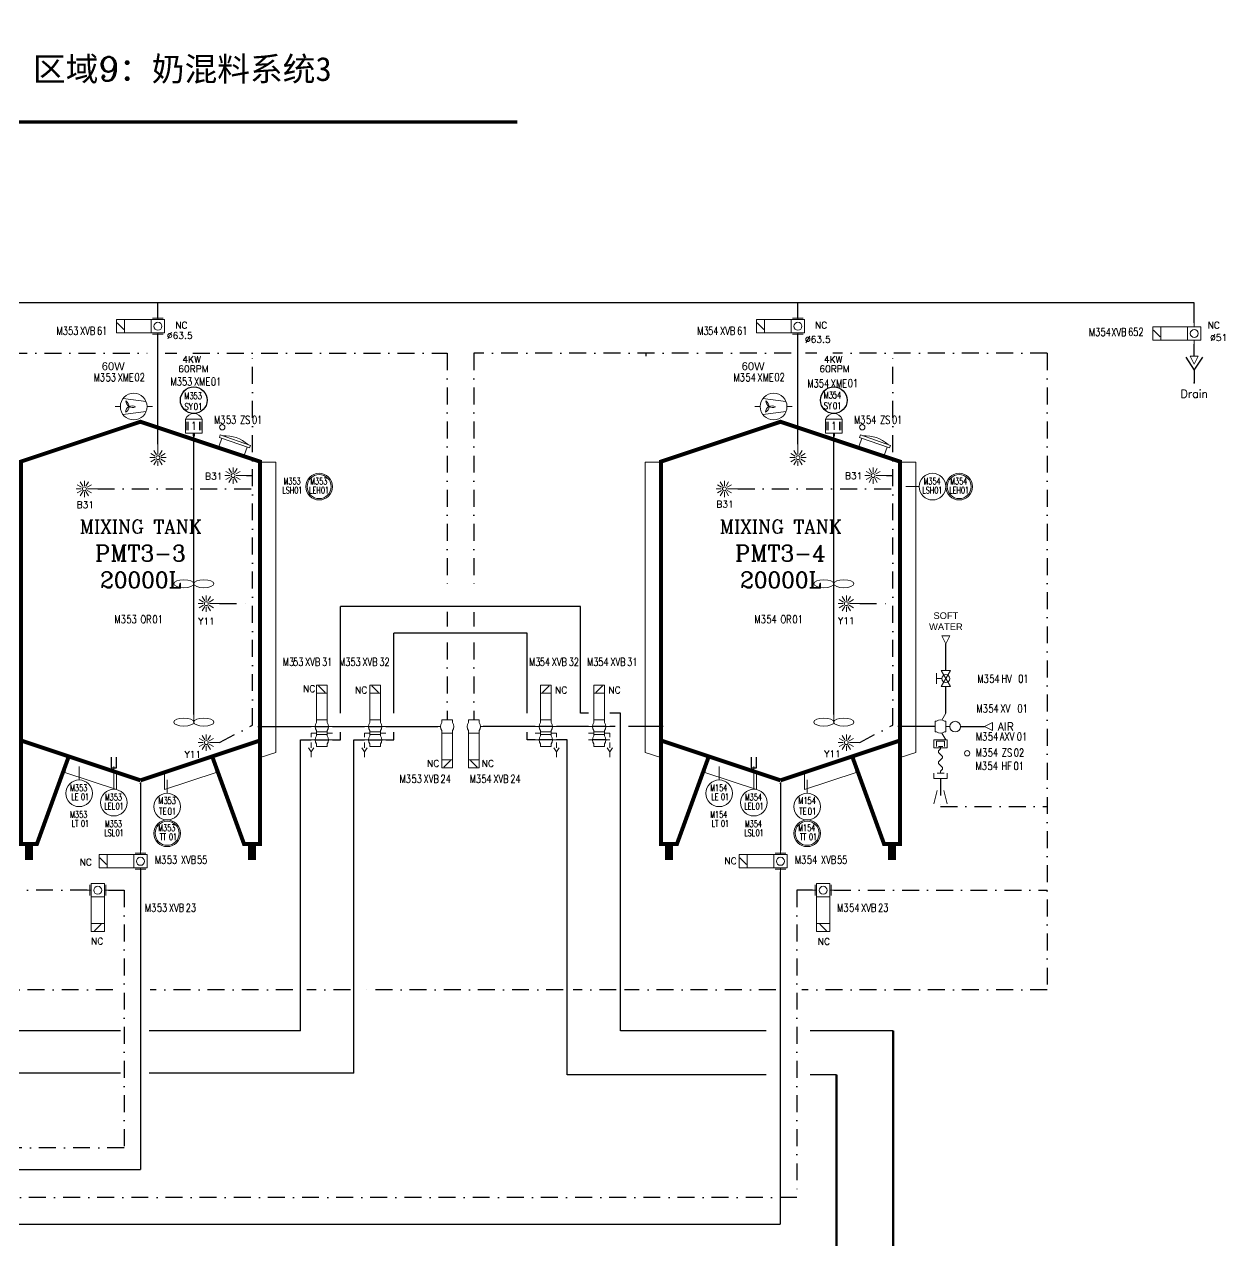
# Model space of a CAD drawing. Header units: inches. Extents: x 11605 to 13264, y 22375 to 23337.
# Drawn here: x 12394.5 to 12844.6, y 22880.7 to 23336.9 of the extents above; entities that cross this region are included whole.
import ezdxf
from ezdxf.enums import TextEntityAlignment as Align

# ---------------------------------------------------------------- set-up
doc = ezdxf.new("R2010")
doc.units = ezdxf.units.IN
doc.header["$MEASUREMENT"] = 0
doc.linetypes.add('DASHDOT2', pattern=[12.7, 6.35, -3.175, 0, -3.175])
for name, color, linetype in [('14 Pipe Water Cold', 142, 'Continuous'), ('CUVERIE', 7, 'Continuous'), ('DIAMETRE', 7, 'Continuous'), ('MATERIEL-DIVERS', 7, 'Continuous'), ('POMPES-PROCESS', 7, 'Continuous'), ('REPERES', 7, 'Continuous'), ('techn-data', 7, 'Continuous'), ('TEXTE', 7, 'Continuous'), ('TEXTES', 7, 'Continuous'), ('TUYAUTERIE-AIR INSTRUMENT', 3, 'Continuous'), ('TUYAUTERIE-EAU', 5, 'Continuous'), ('TUYAUTERIE-EGOUT', 32, 'Continuous'), ('TUYAUTERIE-NEP', 4, 'DASHDOT2'), ('TUYAUTERIE-PROCESS', 30, 'Continuous'), ('TXT_FR', 7, 'Continuous'), ('VANNES', 7, 'Continuous')]:
    doc.layers.add(name, color=color, linetype=linetype)
for name, color, linetype, lineweight in [('19 Pipe Process', 30, 'Continuous', 30), ('31 Equipment', 7, 'Continuous', 9), ('33 Instruments Labels', 7, 'Continuous', 9), ('Pipe-process', 30, 'Continuous', 70)]:
    doc.layers.add(name, color=color, linetype=linetype, lineweight=lineweight)
doc.layers.get('REPERES').off()
doc.styles.add('ROMANC', font='romanc')
doc.styles.add('ROMANS', font='ROMANS.SHX')
doc.styles.add('ROMANT', font='romant')
doc.styles.get("Standard").update_dxf_attribs({"font": 'arial.ttf'})

# ---------------------------------------------------------------- blocks, each defined once
blk = doc.blocks.new('APV-TNK-GEN-11')
at = {"layer": '31 Equipment', "color": 7}
for points, const_width in [([(-14.94, 21.58), (-21.58, 3.32), (-24.9, 3.32), (-24.9, 83), (0, 91.3), (24.9, 83), (24.9, 3.32), (21.58, 3.32), (14.94, 21.58)], 0.83), ([(-24.9, 24.9), (0, 16.6)], 0.83), ([(24.9, 24.9), (0, 16.6)], 0.83), ([(-23.24, 3.32), (-23.24, 0)], 1.66), ([(23.24, 3.32), (23.24, 0)], 1.66)]:
    blk.add_lwpolyline(points, dxfattribs=dict(at, const_width=const_width))
at = {"layer": '31 Equipment', "ltscale": 38}
blk.add_point((0, 16), dxfattribs=at)
blk = doc.blocks.new('APV-TNK-INSULAT-12')
at = {"layer": '31 Equipment', "color": 7}
for p, q in [((-24.95, 67), (-28.22, 67)), ((-28.22, 67), (-28.22, 6.51)), ((24.95, 67), (28.22, 67)), ((28.22, 67), (28.22, 6.51)), ((-28.22, 6.51), (-24.95, 5.42)), ((28.22, 6.51), (24.95, 5.42)), ((-15.74, 2.35), (-4.98, -1.24)), ((-4.98, -1.24), (-4.98, 2.26)), ((15.74, 2.35), (4.98, -1.24)), ((4.98, -1.24), (4.98, 2.26))]:
    blk.add_line(p, q, dxfattribs=at)
at = {"layer": '31 Equipment'}
for p, q in [((-24.95, 5.42), (-24.95, 67)), ((24.95, 5.42), (24.95, 67)), ((-15.74, 2.35), (-14.94, 5.58)), ((-14.94, 5.58), (-4.98, 2.26)), ((14.94, 5.58), (4.98, 2.26)), ((15.74, 2.35), (14.94, 5.58))]:
    blk.add_line(p, q, dxfattribs=at)
at = {"layer": '31 Equipment', "ltscale": 38}
blk.add_point((0, 0), dxfattribs=at)
blk = doc.blocks.new('APV-INS-M-L-LE1')
at = {"layer": '31 Equipment', "color": 7}
blk.add_line((0, -5), (0, -10), dxfattribs=at)
blk.add_circle((0, 0), 5, dxfattribs=at)
blk = doc.blocks.new('APV-INS-F-L-LS')
at = {"layer": '31 Equipment'}
for radius in [5, 4.5]:
    blk.add_circle((0, 0), radius, dxfattribs=at)
at = {"layer": '33 Instruments Labels', "style": 'ROMANS', "width": 0.8}
blk.add_attdef('LS?', text='', height=3, dxfattribs=at).set_placement((0, 0), align=Align.MIDDLE)
blk = doc.blocks.new('APV-TNK-ACC-MANHOLE-1')
at = {"layer": '31 Equipment'}
for p, q in [((-6, 3), (-6, 4)), ((-6, 4), (6, 4)), ((-6, 3), (6, 3)), ((-5, 0), (-5, 3)), ((5, 3), (5, 0)), ((6, 3), (6, 4))]:
    blk.add_line(p, q, dxfattribs=at)
blk.add_arc((0, -8), 13, 67.3801, 112.6199, dxfattribs=at)
blk = doc.blocks.new('APV-INS-POS-GEN-1')
at = {"layer": '31 Equipment', "color": 5}
blk.add_circle((0, 0), 1, dxfattribs=at)
blk = doc.blocks.new('APV-FTG-CONX-QUICK-1')
at = {"layer": '31 Equipment'}
for p, q in [((-0.5, 2.5), (2.5, 2.5)), ((-0.5, -2.5), (-0.5, 2.5)), ((0, 1.5), (2, 1.5)), ((0, 0.83), (0, -0.83)), ((2, 1.5), (2, -1.5)), ((2.5, 2.5), (2.5, -2.5)), ((2.5, -2.5), (-0.5, -2.5)), ((0, -0.83), (0, -0.83)), ((2, -1.5), (0, -1.5))]:
    blk.add_line(p, q, dxfattribs=at)
blk = doc.blocks.new('APV-FTG-CONX-HOSE-1')
at = {"layer": '31 Equipment'}
for p, q in [((-4.17, 0), (-5, 0)), ((4.17, 0), (5, 0))]:
    blk.add_line(p, q, dxfattribs=at)
for points in [[(-4.17, 0), (-3.63, 0.5), (-3.42, 0.71), (-3.13, 0.79), (-2.83, 0.71), (-2.58, 0.5), (-1.54, -0.5), (-1.33, -0.71), (-1.04, -0.79), (-0.75, -0.71), (-0.5, -0.5), (0, 0)], [(0, 0), (0.54, 0.5), (0.75, 0.71), (1.04, 0.79), (1.33, 0.71), (1.58, 0.5), (2.62, -0.5), (2.83, -0.71), (3.12, -0.79), (3.42, -0.71), (3.67, -0.5), (4.17, 0)]]:
    blk.add_lwpolyline(points, dxfattribs=at)
blk = doc.blocks.new('APV-FTG-CONX-SCREWED-1')
at = {"layer": '31 Equipment'}
for p, q in [((0, 2.5), (2, 2.5)), ((0, 1.33), (0, -1.33)), ((2, 2.5), (2, -2.5)), ((0, -1.33), (0, -1.33)), ((2, -2.5), (0, -2.5))]:
    blk.add_line(p, q, dxfattribs=at)
blk = doc.blocks.new('APV-FCE-GEN-REDCON-1')
at = {"layer": '31 Equipment', "color": 7}
for p, q in [((-2.5, 2.5), (2.5, 1.25)), ((2.5, 1.25), (2.5, 1.25)), ((2.5, -1.25), (-2.5, -2.5))]:
    blk.add_line(p, q, dxfattribs=at)
blk = doc.blocks.new('APV-VLV-DSEAT-SDE44-3')
at = {"layer": '31 Equipment', "ltscale": 38}
for p, q in [((1.25, 20.25), (-1.25, 17.75)), ((-2.5, 5), (-4, 5)), ((-2, 7.5), (-2, 6.5)), ((2, 7.5), (2, 6.5)), ((2.5, 5), (4, 5)), ((-2, 2.5), (-4, 2.5)), ((-2.5, 0), (-4, 0)), ((2, 2.5), (4, 2.5)), ((2.5, 0), (4, 0)), ((4, 2.5), (4, 1)), ((-2, -2.5), (-2, -1.5)), ((2, -2.5), (2, -1.5)), ((4, -4.5), (3, -3)), ((4, -1), (4, -3)), ((5, -3), (4, -4.5)), ((4, -4.5), (4, -6.5))]:
    blk.add_line(p, q, dxfattribs=at)
at = {"layer": '31 Equipment', "lineweight": 30}
for p, q in [((2.5, 5), (-2.5, 5)), ((2.5, 0), (-2.5, 0))]:
    blk.add_line(p, q, dxfattribs=at)
at = {"layer": '31 Equipment'}
for p, q in [((-2, 3), (-2, 3.5)), ((-2, 1.5), (-2, 2.5)), ((2, 3), (2, 3.5)), ((2, 1.5), (2, 2.5)), ((-2, -2.5), (2, -2.5))]:
    blk.add_line(p, q, dxfattribs=at)
at = {"layer": '31 Equipment', "ltscale": 38}
for points in [[(-2, 17.5), (2, 17.5), (2, 20.5), (-2, 20.5)], [(-2, 7.5), (2, 7.5), (2, 17.5), (-2, 17.5)], [(-2, 3), (2, 3), (2, 2), (-2, 2)]]:
    blk.add_lwpolyline(points, close=True, dxfattribs=at)
for centre, start, end in [((0, 5), 143.1301, 216.8699), ((0, 5), 323.1301, 36.8699), ((0, 0), 143.1301, 216.8699), ((0, 0), 323.1301, 36.8699)]:
    blk.add_arc(centre, 2.5, start, end, dxfattribs=at)
blk = doc.blocks.new('APV-VLV-SSEAT-SW41-3')
at = {"layer": '31 Equipment', "ltscale": 38}
for p, q in [((1.25, 15.25), (-1.25, 12.75)), ((-2, 2.5), (-2, 1.5)), ((2, 2.5), (2, 1.5)), ((2.5, 0), (4, 0)), ((-2, -2.5), (-2, -1.5)), ((2, -2.5), (-2, -2.5)), ((-2, -2.5), (2, -2.5)), ((0, -2.5), (0, -5)), ((2, -2.5), (2, -1.5))]:
    blk.add_line(p, q, dxfattribs=at)
for points in [[(-2, 12.5), (2, 12.5), (2, 15.5), (-2, 15.5)], [(-2, 2.5), (2, 2.5), (2, 12.5), (-2, 12.5)]]:
    blk.add_lwpolyline(points, close=True, dxfattribs=at)
for start, end in [(143.1301, 216.8699), (323.1301, 36.8699)]:
    blk.add_arc((0, 0), 2.5, start, end, dxfattribs=at)
blk = doc.blocks.new('APV-SIGN-ARW-FLOW-1')
at = {"layer": '31 Equipment'}
for p, q in [((-1.5, -1.5), (-1.5, 1.5)), ((-1.5, 1.5), (1.5, 0)), ((1.5, 0), (-1.5, -1.5))]:
    blk.add_line(p, q, dxfattribs=at)
blk = doc.blocks.new('APV-TNK-ACC-AGIT-1')
at = {"layer": '31 Equipment'}
blk.add_line((0, 0), (0, -8), dxfattribs=at)
for centre in [(-2.5, -8), (2.5, -8)]:
    blk.add_ellipse(centre, major_axis=(-2.5, 0), ratio=0.4, dxfattribs=at)
blk = doc.blocks.new('APV-TNK-ACC-MOT-1')
at = {"layer": '31 Equipment', "color": 7}
for p, q in [((3.15, 6.4), (-3.15, 6.4)), ((-3.15, 6.4), (-3.15, 1.15)), ((-2.64, 5.35), (-2.64, 2.2)), ((-2.1, 5.35), (-2.1, 2.2)), ((2.1, 5.35), (2.1, 2.2)), ((2.66, 5.35), (2.66, 2.2)), ((3.15, 1.15), (3.15, 6.4)), ((-3.15, 1.15), (3.15, 1.15))]:
    blk.add_line(p, q, dxfattribs=at)
blk.add_arc((0, 5.09), 3.41, 22.6199, 157.3801, dxfattribs=at)
at = {"layer": '31 Equipment', "ltscale": 38}
blk.add_point((0, 0), dxfattribs=at)
at = {"layer": '31 Equipment', "color": 7}
blk.add_trace([(-0.39, 0), (0.39, 0), (-0.39, 1.15), (0.39, 1.15)], dxfattribs=at)
at = {"layer": '31 Equipment', "style": 'ROMANT', "width": 0.8}
blk.add_text('1', height=3, dxfattribs=at).set_placement((0, 3.89), align=Align.MIDDLE)
blk = doc.blocks.new('INSTR-M-L-SY')
at = {"layer": 'MATERIEL-DIVERS', "color": 7}
blk.add_circle((0, 0), 5, dxfattribs=at)
blk = doc.blocks.new('APV-VLV-BFLY-SVS-3')
at = {"layer": '31 Equipment', "ltscale": 38}
for p, q in [((1.25, 15.25), (-1.25, 12.75)), ((-2.5, 0), (-4, 0)), ((2.5, 2.5), (-2.5, 2.5)), ((-2.5, 2.5), (-2.5, -2.5)), ((2.5, -2.5), (2.5, 2.5)), ((2.5, 0), (4, 0)), ((-2.5, -2.5), (2.5, -2.5))]:
    blk.add_line(p, q, dxfattribs=at)
at = {"layer": '31 Equipment'}
for p, q in [((-3, 2), (-3, -2)), ((3, -2), (3, 2))]:
    blk.add_line(p, q, dxfattribs=at)
at = {"layer": '31 Equipment', "ltscale": 38}
for points in [[(-2.5, 12.5), (2.5, 12.5), (2.5, 15.5), (-2.5, 15.5)], [(-2.5, 2.5), (2.5, 2.5), (2.5, 12.5), (-2.5, 12.5)]]:
    blk.add_lwpolyline(points, close=True, dxfattribs=at)
blk.add_circle((0, 0), 1.5, dxfattribs=at)
blk = doc.blocks.new('APV-TNK-ACC-SPRAYBALL-1')
at = {"layer": '31 Equipment'}
for p, q in [((0, -3.81), (0, 0)), ((-1.03, -4.4), (-2.65, -3.47)), ((-0.6, -3.97), (-1.53, -2.35)), ((0.6, -3.97), (1.53, -2.35)), ((1.03, -4.4), (2.65, -3.47)), ((-1.19, -5), (-3.05, -5)), ((-1.03, -5.6), (-2.65, -6.53)), ((-0.6, -6.03), (-1.53, -7.65)), ((0, -6.19), (0, -8.05)), ((0.6, -6.03), (1.53, -7.65)), ((1.03, -5.6), (2.65, -6.53)), ((1.19, -5), (3.05, -5))]:
    blk.add_line(p, q, dxfattribs=at)
blk.add_circle((0, -5), 0.738, dxfattribs=at)
blk = doc.blocks.new('REPNORM')
at = {"layer": 'TEXTES', "style": 'ROMANS', "width": 0.75}
for tag, p in [('ZONE', (-9.75, -1.25)), ('SOUSZONE', (-5.25, -1.25)), ('ELEMENT', (0, -1.25)), ('NUM', (4.5, -1.25))]:
    blk.add_attdef(tag, p, '', height=3, dxfattribs=at)
blk = doc.blocks.new('REPINS2')
at = {"layer": 'TEXTES', "style": 'ROMANS', "width": 0.7}
for tag, p in [('ZONE', (-3.35, 0.8)), ('SOUSZONE', (0.05, 0.8)), ('NUM', (0.7, -2.6))]:
    blk.add_attdef(tag, p, '', height=2.5, dxfattribs=at)
blk.add_attdef('ELEMENT', text='', height=2.5, dxfattribs=at).set_placement((-1.56, -2.59), align=Align.CENTER)
blk = doc.blocks.new('REPNORM1')
at = {"layer": 'TEXTES', "style": 'ROMANS', "width": 0.75}
for tag, p in [('ZONE', (-9.75, -1.25)), ('SOUSZONE', (-5.25, -1.25)), ('ELEMENT', (-0.75, -1.25)), ('NUM', (5.59, -1.22))]:
    blk.add_attdef(tag, p, '', height=3, dxfattribs=at)
blk = doc.blocks.new('APV-INS-M-L-LE2')
at = {"layer": '31 Equipment', "color": 7}
blk.add_line((5, 0), (13, 0), dxfattribs=at)
at = {"layer": '31 Equipment', "lineweight": 25}
blk.add_lwpolyline([(17, 1), (13, 1), (13, 0), (13, -1), (17, -1)], dxfattribs=at)
at = {"layer": '31 Equipment', "color": 7}
blk.add_circle((0, 0), 5, dxfattribs=at)
at = {"layer": '33 Instruments Labels', "style": 'ROMANS', "width": 0.8}
blk.add_attdef('LE?', text='', height=3, dxfattribs=at).set_placement((0, 0), align=Align.MIDDLE)
blk = doc.blocks.new('APV-INS-M-L-TE')
at = {"layer": '31 Equipment', "color": 7}
blk.add_line((0, -5), (0, -10), dxfattribs=at)
blk.add_circle((0, 0), 5, dxfattribs=at)
at = {"layer": '33 Instruments Labels', "style": 'ROMANS', "width": 0.8, "flags": 8}
blk.add_attdef('TE', text='', height=3, dxfattribs=at).set_placement((0, 0), align=Align.MIDDLE)
blk = doc.blocks.new('APV-INS-F-L-TT')
at = {"layer": '31 Equipment'}
for radius in [5, 4.5]:
    blk.add_circle((0, 0), radius, dxfattribs=at)
blk = doc.blocks.new('REPINS')
at = {"layer": 'TEXTES', "style": 'ROMANS', "width": 0.75}
for tag, p in [('ZONE', (-3.3, 1)), ('SOUSZONE', (0.1, 1)), ('NUM', (0.2, -3))]:
    blk.add_attdef(tag, p, '', height=2.5, dxfattribs=at)
blk.add_attdef('ELEMENT', text='', height=2.5, dxfattribs=at).set_placement((-0.2, -3), align=Align.RIGHT)
blk = doc.blocks.new('APV-PMP-GEN-FAN-1')
at = {"layer": '31 Equipment', "ltscale": 38}
for p, q in [((-5, 0), (-7, 0)), ((5, 0), (7, 0))]:
    blk.add_line(p, q, dxfattribs=at)
at = {"layer": '31 Equipment', "color": 7}
for p, q in [((4.62, 1.91), (-4.01, 2.99)), ((-3.44, 2.92), (-3.44, 2.92)), ((-4.03, -2.96), (4.65, -1.85))]:
    blk.add_line(p, q, dxfattribs=at)
blk.add_circle((0, 0), 5, dxfattribs=at)
for centre, radius, start, end in [((-4.14, 0.04), 2.42, 297.7105, 59.0333), ((-0.6, -2.14), 2.41, 57.3705, 179.0726), ((-0.42, 2.11), 2.48, 179.801, 296.7761)]:
    blk.add_arc(centre, radius, start, end, dxfattribs=at)
blk = doc.blocks.new('EGOUT')
at = {"color": 7}
for p, q in [((-3.2, 9.61), (0, 4.81)), ((0, 4.81), (3.2, 9.61)), ((0, 4.81), (0, 0))]:
    blk.add_line(p, q, dxfattribs=at)
at = {"color": 7, "extrusion": (0, -1, 0)}
blk.add_point((0, 0), dxfattribs=at)
at = {"layer": 'POMPES-PROCESS', "style": 'ROMANS'}
blk.add_attdef('EGOUT', text='', height=3, dxfattribs=at).set_placement((0, -4), align=Align.MIDDLE)
blk = doc.blocks.new('APV-VLV-SAMPL-PRD20-2')
at = {"layer": '31 Equipment', "ltscale": 38}
for p, q in [((-2.54, 2.44), (-4, 5)), ((-5.5, 0), (-4, 0)), ((-4, 2), (-3.5, 2)), ((-4, -2), (-4, 2)), ((-0.5, 2), (0, 2)), ((0, -2), (0, 2)), ((0, -2), (0, 2)), ((-4, -2), (-3.5, -2)), ((-2.54, -2.44), (-4, -5)), ((-0.5, -2), (0, -2))]:
    blk.add_line(p, q, dxfattribs=at)
at = {"layer": '31 Equipment'}
blk.add_circle((-7.5, 0), 2, dxfattribs=at)
at = {"layer": '31 Equipment', "ltscale": 38}
for start, end in [(53.1301, 126.8699), (233.1301, 306.8699)]:
    blk.add_arc((-2, 0), 2.5, start, end, dxfattribs=at)
blk = doc.blocks.new('APV-VLVM-BALL-KHV+MF-1')
at = {"layer": '31 Equipment', "ltscale": 38}
for p, q in [((-3, 0), (-4, 0)), ((3, 0), (4, 0))]:
    blk.add_line(p, q, dxfattribs=at)
at = {"layer": '31 Equipment'}
for p, q in [((-3, 1.734), (-3, -1.734)), ((-3, -1.734), (3, 1.734)), ((3, -1.734), (-3, 1.734)), ((-2, 3.5), (2, 3.5)), ((0, 1.5), (0, 3.5)), ((3, 1.734), (3, -1.734))]:
    blk.add_line(p, q, dxfattribs=at)
blk.add_circle((0, 0), 1.5, dxfattribs=at)
blk = doc.blocks.new('A$C08E52F18')
at = {"layer": '31 Equipment', "ltscale": 38}
for p, q in [((0.25, 5.25), (2.75, 2.75)), ((18, 6.5), (13, 6.5)), ((13, 6.5), (13, 1.5)), ((15.5, 6.5), (15.5, 8)), ((18, 1.5), (18, 6.5)), ((13, 1.5), (18, 1.5)), ((15.5, 1.5), (15.5, 0))]:
    blk.add_line(p, q, dxfattribs=at)
for points in [[(3, 1.5), (3, 6.5), (0, 6.5), (0, 1.5)], [(13, 1.5), (13, 6.5), (3, 6.5), (3, 1.5)]]:
    blk.add_lwpolyline(points, close=True, dxfattribs=at)
blk.add_circle((15.5, 4), 1.5, dxfattribs=at)

msp = doc.modelspace()

# ---------------------------------------------------------------- linework, layer by layer
at = {"layer": '14 Pipe Water Cold'}
for p, q in [((12740.06, 23094.52), (12740.06, 23104.56)), ((12740.06, 23078.49), (12740.06, 23088.52))]:
    msp.add_line(p, q, dxfattribs=at)
at = {"layer": '19 Pipe Process'}
for p, q in [((12513.06, 23078.49), (12513.06, 23118.49)), ((12603.06, 23118.49), (12513.06, 23118.49)), ((12603.06, 23078.49), (12603.06, 23118.49)), ((12583.06, 23108.49), (12533.06, 23108.49)), ((12533.06, 23078.49), (12533.06, 23108.49)), ((12583.06, 23078.49), (12583.06, 23108.49)), ((12606.06, 23078.49), (12603.06, 23078.49)), ((12618.06, 23078.49), (12614.06, 23078.49)), ((12618.06, 22959.48), (12618.06, 23078.49)), ((12482.06, 23073.49), (12495.06, 23073.49)), ((12495.06, 23073.49), (12502.06, 23073.49)), ((12510.06, 23073.49), (12520.06, 23073.49)), ((12513.06, 23068.49), (12513.06, 23071.45)), ((12520.06, 23073.49), (12522.06, 23073.49)), ((12530.06, 23073.49), (12549.56, 23073.49)), ((12533.06, 23068.49), (12533.06, 23071.45)), ((12586.06, 23073.49), (12566.56, 23073.49)), ((12583.06, 23068.49), (12583.06, 23071.45)), ((12596.06, 23073.49), (12594.06, 23073.49)), ((12606.06, 23073.49), (12596.06, 23073.49)), ((12616.06, 23073.49), (12614.06, 23073.49)), ((12634.06, 23073.49), (12621.06, 23073.49)), ((12736.06, 23073.49), (12722.06, 23073.49)), ((12498.06, 22959.48), (12498.06, 23068.49)), ((12498.06, 23068.49), (12502.06, 23068.49)), ((12510.06, 23068.49), (12513.06, 23068.49)), ((12518.06, 22943.49), (12518.06, 23068.49)), ((12518.06, 23068.49), (12522.06, 23068.49)), ((12530.06, 23068.49), (12533.06, 23068.49)), ((12586.06, 23068.49), (12583.06, 23068.49)), ((12598.06, 23068.49), (12594.06, 23068.49)), ((12598.06, 22942.93), (12598.06, 23068.49)), ((12438.06, 23052.49), (12438.06, 23026.99)), ((12678.06, 23052.49), (12678.06, 23026.99)), ((12438.06, 23019.74), (12438.06, 22907.48)), ((12677.94, 23018.99), (12677.94, 22886.98)), ((12430.57, 22959.48), (12197.75, 22959.48)), ((12498.06, 22959.48), (12441.31, 22959.48)), ((12672.66, 22959.48), (12618.06, 22959.48)), ((12720.3, 22959.48), (12689.18, 22959.48)), ((12430.57, 22943.49), (12197.75, 22943.49)), ((12518.06, 22943.49), (12441.31, 22943.49)), ((12672.66, 22942.93), (12598.06, 22942.93)), ((12699.04, 22942.93), (12689.18, 22942.93)), ((12108.06, 22907.48), (12438.06, 22907.48)), ((12178.06, 22886.98), (12677.94, 22886.98))]:
    msp.add_line(p, q, dxfattribs=at)
at = {"layer": '31 Equipment'}
for p, q in [((12428.06, 23051.49), (12428.06, 23058.49)), ((12668.06, 23051.49), (12668.06, 23058.49))]:
    msp.add_line(p, q, dxfattribs=at)
at = {"layer": 'MATERIEL-DIVERS'}
for p, q in [((12458.06, 23077.99), (12458.06, 23182.49)), ((12698.06, 23077.99), (12698.06, 23182.49))]:
    msp.add_line(p, q, dxfattribs=at)
msp.add_lwpolyline([(12339.38, 23336.26, 1.2, 1.2, 0), (12339.38, 23300.26, 1.2, 1.2, 0), (12579.38, 23300.26, 0, 0, 0), (12579.38, 23336.26, 0, 0, 0)], format="xyseb", close=True, dxfattribs=at)
msp.add_lwpolyline([(12339.38, 23336.26, 1.2, 1.2, 0), (12339.38, 23300.26, 1.2, 1.2, 0), (12579.38, 23300.26, 0, 0, 0), (12579.38, 23336.26, 0, 0, 0)], format="xyseb", close=True, dxfattribs=at)
at = {"layer": 'Pipe-process'}
msp.add_line((12720.3, 22959.48), (12720.3, 22857.87), dxfattribs=at)
msp.add_lwpolyline([(12699.04, 22766.61), (12699.04, 22942.93)], dxfattribs=at)
at = {"layer": 'TUYAUTERIE-AIR INSTRUMENT'}
msp.add_line((12745.56, 23073.49), (12754.56, 23073.49), dxfattribs=at)
at = {"layer": 'TUYAUTERIE-EAU'}
for p, q in [((12489.13, 23232.42), (11675.72, 23232.42)), ((12444.61, 23226.63), (12444.61, 23232.42)), ((12833.23, 23232.42), (12489.13, 23232.42)), ((12684.61, 23226.63), (12684.61, 23232.42)), ((12833.23, 23224.92), (12833.23, 23232.42)), ((12444.61, 23179.37), (12444.61, 23220.63)), ((12684.61, 23179.37), (12684.61, 23220.63))]:
    msp.add_line(p, q, dxfattribs=at)
at = {"layer": 'TUYAUTERIE-EGOUT'}
msp.add_line((12833.23, 23212.42), (12833.23, 23216.92), dxfattribs=at)
at = {"layer": 'TUYAUTERIE-NEP'}
for p, q in [((12338.06, 23213.49), (12440.62, 23213.49)), ((12447.27, 23213.49), (12451.68, 23213.49)), ((12457.68, 23213.49), (12553.06, 23213.49)), ((12480.13, 23074.07), (12480.13, 23213.49)), ((12553.06, 23213.49), (12553.06, 23126.07)), ((12563.06, 23213.49), (12563.06, 23126.07)), ((12682.02, 23213.49), (12563.06, 23213.49)), ((12627.74, 23212.48), (12627.74, 23213.49)), ((12691.68, 23213.49), (12687.46, 23213.49)), ((12778.06, 23213.49), (12697.68, 23213.49)), ((12720.13, 23074.07), (12720.13, 23213.49)), ((12778.06, 23213.49), (12778.06, 22974.83)), ((12477.78, 23167.65), (12480.13, 23167.65)), ((12717.78, 23167.65), (12720.13, 23167.65)), ((12422.03, 23162.65), (12480.13, 23162.65)), ((12662.03, 23162.65), (12720.13, 23162.65)), ((12467.75, 23119.62), (12480.13, 23119.62)), ((12553.06, 23116.53), (12553.06, 23111.07)), ((12563.06, 23116.43), (12563.06, 23111.07)), ((12707.75, 23119.62), (12720.13, 23119.62)), ((12553.06, 23105.07), (12553.06, 23075.99)), ((12563.06, 23105.07), (12563.06, 23075.99)), ((12467.75, 23067.53), (12480.13, 23074.07)), ((12707.75, 23067.53), (12720.13, 23074.07)), ((12738.08, 23053.99), (12738.08, 23043.49)), ((12738.06, 23043.49), (12778.06, 23043.49)), ((12418.06, 23012.12), (12338.06, 23012.12)), ((12426.06, 23012.12), (12431.93, 23012.12)), ((12431.93, 23012.12), (12431.93, 22915.61)), ((12690.06, 23012.12), (12684.19, 23012.12)), ((12684.19, 23012.12), (12684.19, 22896.98)), ((12698.06, 23012.12), (12778.06, 23012.12)), ((12427.68, 22974.83), (12196.53, 22974.83)), ((12495.18, 22974.83), (12441.68, 22974.83)), ((12516.78, 22974.83), (12500.4, 22974.83)), ((12596.53, 22974.83), (12519.89, 22974.83)), ((12616.49, 22974.83), (12600.29, 22974.83)), ((12676.31, 22974.83), (12619.56, 22974.83)), ((12778.06, 22974.83), (12686.1, 22974.83)), ((12431.93, 22915.61), (12078.06, 22915.61)), ((12684.19, 22896.98), (12148.06, 22896.98))]:
    msp.add_line(p, q, dxfattribs=at)

# ---------------------------------------------------------------- block references
at = {"layer": '31 Equipment'}
for name, p, rotation in [('APV-SIGN-ARW-FLOW-1', (12740.06, 23106.06), 269.9999999999997), ('APV-VLVM-BALL-KHV+MF-1', (12740.06, 23091.52), 89.99999999999991), ('APV-INS-M-L-LE2', (12428.06, 23044.99), 90), ('APV-INS-M-L-LE1', (12415.06, 23048.49), 180), ('APV-INS-M-L-TE', (12448.06, 23043.49), 180)]:
    msp.add_blockref(name, p, dxfattribs=dict(at, rotation=rotation))
at = {"layer": '31 Equipment', "xscale": -1}
msp.add_blockref('APV-VLV-SAMPL-PRD20-2', (12736.06, 23073.49), dxfattribs=at)
at = {"layer": '31 Equipment'}
msp.add_blockref('APV-INS-F-L-TT', (12448.06, 23033.49), dxfattribs=at)
at = {"layer": '33 Instruments Labels'}
for p in [(12458.03, 23195.91), (12698.03, 23195.91)]:
    msp.add_blockref('INSTR-M-L-SY', p, dxfattribs=at)
at = {"layer": '33 Instruments Labels', "xscale": -1}
for name, p in [('APV-INS-POS-GEN-1', (12468.73, 23185.76)), ('APV-INS-POS-GEN-1', (12708.73, 23185.76)), ('APV-TNK-ACC-SPRAYBALL-1', (12444.61, 23179.37)), ('APV-TNK-ACC-SPRAYBALL-1', (12684.61, 23179.37)), ('APV-INS-F-L-LS', (12505.06, 23163.49)), ('APV-INS-F-L-LS', (12745.06, 23163.49)), ('APV-INS-POS-GEN-1', (12748.06, 23063.49))]:
    msp.add_blockref(name, p, dxfattribs=at)
at = {"layer": '33 Instruments Labels', "xscale": -1, "rotation": 270}
for name, p in [('APV-TNK-ACC-SPRAYBALL-1', (12477.78, 23167.65)), ('APV-TNK-ACC-SPRAYBALL-1', (12717.78, 23167.65)), ('APV-INS-M-L-LE1', (12735.06, 23163.49)), ('APV-TNK-ACC-SPRAYBALL-1', (12422.03, 23162.65)), ('APV-TNK-ACC-SPRAYBALL-1', (12662.03, 23162.65)), ('APV-TNK-ACC-SPRAYBALL-1', (12467.75, 23119.62)), ('APV-TNK-ACC-SPRAYBALL-1', (12707.75, 23119.62)), ('APV-TNK-ACC-SPRAYBALL-1', (12467.75, 23067.53)), ('APV-TNK-ACC-SPRAYBALL-1', (12707.75, 23067.53))]:
    msp.add_blockref(name, p, dxfattribs=at)
at = {"layer": '33 Instruments Labels', "yscale": 1.5, "zscale": 1.5}
for p, xscale in [((12458.06, 23139.09), 1.5), ((12698.06, 23139.09), 1.5), ((12458.06, 23087.18), -1.5), ((12698.06, 23087.18), -1.5)]:
    msp.add_blockref('APV-TNK-ACC-AGIT-1', p, dxfattribs=dict(at, xscale=xscale))
at = {"layer": '33 Instruments Labels', "rotation": 90}
msp.add_blockref('APV-INS-M-L-LE2', (12668.06, 23044.99), dxfattribs=at)
at = {"layer": 'CUVERIE'}
for p in [(12458.08, 23182.41), (12698.08, 23182.41)]:
    msp.add_blockref('APV-TNK-ACC-MOT-1', p, dxfattribs=at)
at = {"layer": 'CUVERIE', "xscale": -1.8, "yscale": 1.8, "zscale": 1.8}
for name, p in [('APV-TNK-GEN-11', (12438.06, 23023.49)), ('APV-TNK-GEN-11', (12678.06, 23023.49)), ('APV-TNK-INSULAT-12', (12438.06, 23052.13)), ('APV-TNK-INSULAT-12', (12678.06, 23052.13))]:
    msp.add_blockref(name, p, dxfattribs=at)
at = {"layer": 'CUVERIE', "xscale": -1, "rotation": 340.6180997303045}
for p in [(12472.34, 23177.15), (12712.34, 23177.15)]:
    msp.add_blockref('APV-TNK-ACC-MANHOLE-1', p, dxfattribs=at)
at = {"layer": 'MATERIEL-DIVERS'}
msp.add_blockref('EGOUT', (12833.23, 23202.42), dxfattribs=at).add_auto_attribs({'EGOUT': 'Drain'})
at = {"layer": 'MATERIEL-DIVERS', "rotation": 270}
msp.add_blockref('APV-SIGN-ARW-FLOW-1', (12833.23, 23210.92), dxfattribs=at)
at = {"layer": 'MATERIEL-DIVERS'}
for p in [(12435.52, 23193.51), (12675.48, 23193.51)]:
    msp.add_blockref('APV-PMP-GEN-FAN-1', p, dxfattribs=at)
at = {"layer": 'MATERIEL-DIVERS', "xscale": -1}
for name, p, rotation in [('APV-FTG-CONX-QUICK-1', (12738.08, 23065.99), 270), ('APV-FTG-CONX-HOSE-1', (12738.08, 23060.99), 270), ('APV-FTG-CONX-SCREWED-1', (12738.08, 23055.99), 90), ('APV-FCE-GEN-REDCON-1', (12738.08, 23046.99), 270)]:
    msp.add_blockref(name, p, dxfattribs=dict(at, rotation=rotation))
at = {"layer": 'REPERES'}
ref = msp.add_blockref('REPNORM1', (12416.18, 23221.67), dxfattribs=at)
ref.add_attrib('ZONE', 'M3', (12406.6, 23220.42), dxfattribs={"layer": 'TEXTES', "height": 3, "style": 'ROMANS', "width": 0.75})
ref.add_attrib('SOUSZONE', '53', (12410.93, 23220.42), dxfattribs={"layer": 'TEXTES', "height": 3, "style": 'ROMANS', "width": 0.75})
ref.add_attrib('ELEMENT', 'XVB', (12415.44, 23220.42), dxfattribs={"layer": 'TEXTES', "height": 3, "style": 'ROMANS', "width": 0.75})
ref.add_attrib('NUM', '61', (12421.77, 23220.44), dxfattribs={"layer": 'TEXTES', "height": 3, "style": 'ROMANS', "width": 0.75})
ref = msp.add_blockref('REPNORM1', (12656.18, 23221.67), dxfattribs=at)
ref.add_attrib('ZONE', 'M3', (12646.86, 23220.42), dxfattribs={"layer": 'TEXTES', "height": 3, "style": 'ROMANS', "width": 0.75})
ref.add_attrib('SOUSZONE', '54', (12650.93, 23220.42), dxfattribs={"layer": 'TEXTES', "height": 3, "style": 'ROMANS', "width": 0.75})
ref.add_attrib('ELEMENT', 'XVB', (12655.44, 23220.42), dxfattribs={"layer": 'TEXTES', "height": 3, "style": 'ROMANS', "width": 0.75})
ref.add_attrib('NUM', '61', (12661.77, 23220.44), dxfattribs={"layer": 'TEXTES', "height": 3, "style": 'ROMANS', "width": 0.75})
ref = msp.add_blockref('REPNORM1', (12802.84, 23221.23), dxfattribs=at)
ref.add_attrib('ZONE', 'M3', (12793.72, 23219.98), dxfattribs={"layer": 'TEXTES', "height": 3, "style": 'ROMANS', "width": 0.75})
ref.add_attrib('SOUSZONE', '54', (12798.08, 23219.98), dxfattribs={"layer": 'TEXTES', "height": 3, "style": 'ROMANS', "width": 0.75})
ref.add_attrib('ELEMENT', 'XVB', (12802.09, 23219.98), dxfattribs={"layer": 'TEXTES', "height": 3, "style": 'ROMANS', "width": 0.75})
ref.add_attrib('NUM', '652', (12808.42, 23220), dxfattribs={"layer": 'TEXTES', "height": 3, "style": 'ROMANS', "width": 0.75})
for name, p, values in [('REPNORM1', (12430.25, 23204.23), {'ZONE': 'M3', 'SOUSZONE': '53', 'ELEMENT': 'XME', 'NUM': '02'}), ('REPNORM1', (12670.2, 23204.23), {'ZONE': 'M3', 'SOUSZONE': '54', 'ELEMENT': 'XME', 'NUM': '02'}), ('REPINS', (12457.82, 23195.28), {'ZONE': 'M3', 'SOUSZONE': '53', 'ELEMENT': 'SY', 'NUM': '01'}), ('REPINS', (12697.52, 23195.59), {'ZONE': 'M3', 'SOUSZONE': '54', 'ELEMENT': 'SY', 'NUM': '01'}), ('REPNORM', (12475.38, 23188.29), {'ZONE': 'M3', 'SOUSZONE': '53', 'ELEMENT': 'ZS', 'NUM': '01'}), ('REPNORM', (12715.38, 23188.29), {'ZONE': 'M3', 'SOUSZONE': '54', 'ELEMENT': 'ZS', 'NUM': '01'}), ('REPINS2', (12495.06, 23163.49), {'ZONE': 'M3', 'SOUSZONE': '53', 'NUM': '01', 'ELEMENT': 'LSH'}), ('REPINS2', (12505.06, 23163.49), {'ZONE': 'M3', 'SOUSZONE': '53', 'NUM': '01', 'ELEMENT': 'LEH'}), ('REPINS2', (12735.06, 23163.49), {'ZONE': 'M3', 'SOUSZONE': '54', 'NUM': '01', 'ELEMENT': 'LSH'}), ('REPINS2', (12745.06, 23163.49), {'ZONE': 'M3', 'SOUSZONE': '54', 'NUM': '01', 'ELEMENT': 'LEH'}), ('REPNORM', (12438.06, 23113.49), {'ZONE': 'M3', 'SOUSZONE': '53', 'ELEMENT': 'OR', 'NUM': '01'}), ('REPNORM', (12678.06, 23113.49), {'ZONE': 'M3', 'SOUSZONE': '54', 'ELEMENT': 'OR', 'NUM': '01'}), ('REPNORM1', (12761.64, 23091.19), {'ZONE': 'M3', 'SOUSZONE': '54', 'ELEMENT': 'HV', 'NUM': '01'}), ('REPNORM1', (12761.31, 23079.99), {'ZONE': 'M3', 'SOUSZONE': '54', 'ELEMENT': 'XV', 'NUM': '01'}), ('REPNORM1', (12761.09, 23069.49), {'ZONE': 'M3', 'SOUSZONE': '54', 'ELEMENT': 'AXV', 'NUM': '01'}), ('REPNORM', (12761.06, 23063.49), {'ZONE': 'M3', 'SOUSZONE': '54', 'ELEMENT': 'ZS', 'NUM': '02'}), ('REPNORM', (12760.98, 23058.49), {'ZONE': 'M3', 'SOUSZONE': '54', 'ELEMENT': 'HF', 'NUM': '01'}), ('REPNORM1', (12544.99, 23053.62), {'ZONE': 'M3', 'SOUSZONE': '53', 'ELEMENT': 'XVB', 'NUM': '24'}), ('REPINS2', (12415.06, 23048.49), {'ZONE': 'M3', 'SOUSZONE': '53', 'NUM': '01', 'ELEMENT': 'LE'}), ('REPINS2', (12428.06, 23044.99), {'ZONE': 'M3', 'SOUSZONE': '53', 'NUM': '01', 'ELEMENT': 'LEL'}), ('REPINS2', (12655.06, 23048.49), {'ZONE': 'M1', 'SOUSZONE': '54', 'NUM': '01', 'ELEMENT': 'LE'}), ('REPINS2', (12668.06, 23044.99), {'ZONE': 'M3', 'SOUSZONE': '54', 'NUM': '01', 'ELEMENT': 'LEL'}), ('REPINS', (12448.06, 23043.49), {'ZONE': 'M3', 'SOUSZONE': '53', 'ELEMENT': 'TE', 'NUM': '01'}), ('REPINS', (12688.06, 23043.49), {'ZONE': 'M1', 'SOUSZONE': '54', 'ELEMENT': 'TE', 'NUM': '01'}), ('REPINS2', (12415.06, 23038.49), {'ZONE': 'M3', 'SOUSZONE': '53', 'NUM': '01', 'ELEMENT': 'LT'}), ('REPINS2', (12655.06, 23038.49), {'ZONE': 'M1', 'SOUSZONE': '54', 'NUM': '01', 'ELEMENT': 'LT'}), ('REPINS2', (12428.06, 23034.99), {'ZONE': 'M3', 'SOUSZONE': '53', 'NUM': '01', 'ELEMENT': 'LSL'}), ('REPINS2', (12448.06, 23033.49), {'ZONE': 'M3', 'SOUSZONE': '53', 'NUM': '01', 'ELEMENT': 'TT'}), ('REPINS2', (12668.06, 23034.99), {'ZONE': 'M3', 'SOUSZONE': '54', 'NUM': '01', 'ELEMENT': 'LSL'}), ('REPINS2', (12688.06, 23033.49), {'ZONE': 'M1', 'SOUSZONE': '54', 'NUM': '01', 'ELEMENT': 'TT'}), ('REPNORM', (12453.23, 23023.32), {'ZONE': 'M3', 'SOUSZONE': '53', 'ELEMENT': 'XVB', 'NUM': ' 55'}), ('REPNORM', (12693.23, 23023.32), {'ZONE': 'M3', 'SOUSZONE': '54', 'ELEMENT': 'XVB', 'NUM': ' 55'}), ('REPNORM1', (12449.47, 23005.33), {'ZONE': 'M3', 'SOUSZONE': '53', 'ELEMENT': 'XVB', 'NUM': '23'}), ('REPNORM1', (12709.07, 23005.33), {'ZONE': 'M3', 'SOUSZONE': '54', 'ELEMENT': 'XVB', 'NUM': '23'})]:
    msp.add_blockref(name, p, dxfattribs=at).add_auto_attribs(values)
ref = msp.add_blockref('REPNORM1', (12458.88, 23202.62), dxfattribs=at)
ref.add_attrib('ZONE', 'M3', (12449.34, 23201.37), dxfattribs={"layer": 'TEXTES', "height": 3, "style": 'ROMANS', "width": 0.75})
ref.add_attrib('SOUSZONE', '53', (12453.63, 23201.37), dxfattribs={"layer": 'TEXTES', "height": 3, "style": 'ROMANS', "width": 0.75})
ref.add_attrib('ELEMENT', 'XME', (12458.14, 23201.37), dxfattribs={"layer": 'TEXTES', "height": 3, "style": 'ROMANS', "width": 0.75})
ref.add_attrib('NUM', '01', (12464.47, 23201.4), dxfattribs={"layer": 'TEXTES', "height": 3, "style": 'ROMANS', "width": 0.75})
ref = msp.add_blockref('REPNORM1', (12697.7, 23201.98), dxfattribs=at)
ref.add_attrib('ZONE', 'M3', (12688.15, 23200.73), dxfattribs={"layer": 'TEXTES', "height": 3, "style": 'ROMANS', "width": 0.75})
ref.add_attrib('SOUSZONE', '54', (12692.45, 23200.73), dxfattribs={"layer": 'TEXTES', "height": 3, "style": 'ROMANS', "width": 0.75})
ref.add_attrib('ELEMENT', 'XME', (12696.95, 23200.73), dxfattribs={"layer": 'TEXTES', "height": 3, "style": 'ROMANS', "width": 0.75})
ref.add_attrib('NUM', '01', (12703.28, 23200.76), dxfattribs={"layer": 'TEXTES', "height": 3, "style": 'ROMANS', "width": 0.75})
ref = msp.add_blockref('REPNORM1', (12500.55, 23097.49), dxfattribs=at)
ref.add_attrib('ZONE', 'M3', (12491.45, 23096.24), dxfattribs={"layer": 'TEXTES', "height": 3, "style": 'ROMANS', "width": 0.75})
ref.add_attrib('SOUSZONE', '53', (12495.3, 23096.24), dxfattribs={"layer": 'TEXTES', "height": 3, "style": 'ROMANS', "width": 0.75})
ref.add_attrib('ELEMENT', 'XVB', (12499.8, 23096.24), dxfattribs={"layer": 'TEXTES', "height": 3, "style": 'ROMANS', "width": 0.75})
ref.add_attrib('NUM', '31', (12506.14, 23096.26), dxfattribs={"layer": 'TEXTES', "height": 3, "style": 'ROMANS', "width": 0.75})
ref = msp.add_blockref('REPNORM1', (12522.06, 23097.49), dxfattribs=at)
ref.add_attrib('ZONE', 'M3', (12512.54, 23096.24), dxfattribs={"layer": 'TEXTES', "height": 3, "style": 'ROMANS', "width": 0.75})
ref.add_attrib('SOUSZONE', '53', (12516.81, 23096.24), dxfattribs={"layer": 'TEXTES', "height": 3, "style": 'ROMANS', "width": 0.75})
ref.add_attrib('ELEMENT', 'XVB', (12521.31, 23096.24), dxfattribs={"layer": 'TEXTES', "height": 3, "style": 'ROMANS', "width": 0.75})
ref.add_attrib('NUM', '32', (12527.65, 23096.26), dxfattribs={"layer": 'TEXTES', "height": 3, "style": 'ROMANS', "width": 0.75})
ref = msp.add_blockref('REPNORM1', (12593.06, 23097.49), dxfattribs=at)
ref.add_attrib('ZONE', 'M3', (12583.79, 23096.24), dxfattribs={"layer": 'TEXTES', "height": 3, "style": 'ROMANS', "width": 0.75})
ref.add_attrib('SOUSZONE', '54', (12587.81, 23096.24), dxfattribs={"layer": 'TEXTES', "height": 3, "style": 'ROMANS', "width": 0.75})
ref.add_attrib('ELEMENT', 'XVB', (12592.31, 23096.24), dxfattribs={"layer": 'TEXTES', "height": 3, "style": 'ROMANS', "width": 0.75})
ref.add_attrib('NUM', '32', (12598.65, 23096.26), dxfattribs={"layer": 'TEXTES', "height": 3, "style": 'ROMANS', "width": 0.75})
ref = msp.add_blockref('REPNORM1', (12614.99, 23097.49), dxfattribs=dict(at, rotation=7.601981207739284e-05))
ref.add_attrib('ZONE', 'M3', (12605.54, 23096.24), dxfattribs={"layer": 'TEXTES', "height": 3, "rotation": 0.0001, "style": 'ROMANS', "width": 0.75})
ref.add_attrib('SOUSZONE', '54', (12609.74, 23096.24), dxfattribs={"layer": 'TEXTES', "height": 3, "rotation": 0.0001, "style": 'ROMANS', "width": 0.75})
ref.add_attrib('ELEMENT', 'XVB', (12614.25, 23096.24), dxfattribs={"layer": 'TEXTES', "height": 3, "rotation": 0.0001, "style": 'ROMANS', "width": 0.75})
ref.add_attrib('NUM', '31', (12620.58, 23096.26), dxfattribs={"layer": 'TEXTES', "height": 3, "rotation": 0.0001, "style": 'ROMANS', "width": 0.75})
at = {"layer": 'REPERES', "rotation": 180}
for name, p in [('APV-INS-M-L-LE1', (12655.06, 23048.49)), ('APV-INS-M-L-TE', (12688.06, 23043.49))]:
    msp.add_blockref(name, p, dxfattribs=at)
at = {"layer": 'REPERES'}
ref = msp.add_blockref('REPNORM1', (12571.16, 23053.62), dxfattribs=at)
ref.add_attrib('ZONE', 'M3', (12561.53, 23052.37), dxfattribs={"layer": 'TEXTES', "height": 3, "style": 'ROMANS', "width": 0.75})
ref.add_attrib('SOUSZONE', '54', (12565.91, 23052.37), dxfattribs={"layer": 'TEXTES', "height": 3, "style": 'ROMANS', "width": 0.75})
ref.add_attrib('ELEMENT', 'XVB', (12570.41, 23052.37), dxfattribs={"layer": 'TEXTES', "height": 3, "style": 'ROMANS', "width": 0.75})
ref.add_attrib('NUM', '24', (12576.74, 23052.39), dxfattribs={"layer": 'TEXTES', "height": 3, "style": 'ROMANS', "width": 0.75})
msp.add_blockref('APV-INS-F-L-TT', (12688.06, 23033.49), dxfattribs=at)
at = {"layer": 'TUYAUTERIE-NEP'}
msp.add_blockref('A$C08E52F18', (12817.73, 23216.92), dxfattribs=at)
at = {"layer": 'TUYAUTERIE-PROCESS', "xscale": -1}
for p in [(12506.06, 23068.49), (12526.06, 23068.49)]:
    msp.add_blockref('APV-VLV-DSEAT-SDE44-3', p, dxfattribs=at)
at = {"layer": 'TUYAUTERIE-PROCESS'}
for p in [(12590.06, 23068.49), (12610.06, 23068.49)]:
    msp.add_blockref('APV-VLV-DSEAT-SDE44-3', p, dxfattribs=at)
at = {"layer": 'TUYAUTERIE-PROCESS', "rotation": 180}
msp.add_blockref('APV-VLV-SSEAT-SW41-3', (12553.06, 23073.49), dxfattribs=at)
at = {"layer": 'TUYAUTERIE-PROCESS', "xscale": -1, "rotation": 180}
msp.add_blockref('APV-VLV-SSEAT-SW41-3', (12563.06, 23073.49), dxfattribs=at)
at = {"layer": 'VANNES'}
for name, p, rotation in [('APV-VLV-BFLY-SVS-3', (12444.61, 23223.63), 90), ('APV-VLV-BFLY-SVS-3', (12684.61, 23223.63), 90), ('APV-SIGN-ARW-FLOW-1', (12756.06, 23073.49), 180), ('APV-VLV-BFLY-SVS-3', (12438.06, 23022.99), 90), ('APV-VLV-BFLY-SVS-3', (12678.06, 23022.99), 90), ('APV-VLV-BFLY-SVS-3', (12422.06, 23012.12), 180)]:
    msp.add_blockref(name, p, dxfattribs=dict(at, rotation=rotation))
at = {"layer": 'VANNES', "xscale": -1, "rotation": 180}
msp.add_blockref('APV-VLV-BFLY-SVS-3', (12694.06, 23012.12), dxfattribs=at)

# ---------------------------------------------------------------- texts
at = {"layer": '31 Equipment', "insert": (12740.08, 23113.04), "char_height": 2.5, "attachment_point": 5}
msp.add_mtext_dynamic_manual_height_columns('SOFT WATER', width=13.7649, gutter_width=1, heights=[0], dxfattribs=at)
at = {"layer": 'DIAMETRE'}
for p in [(12423.55, 23207.14), (12663.5, 23207.14)]:
    msp.add_text('60W', height=3, dxfattribs=at).set_placement(p)
at = {"layer": 'techn-data', "style": 'ROMANS'}
for s, p in [('%%C63.5', (12452.8, 23220.13)), ('NC', (12453.39, 23224.01)), ('NC', (12693.27, 23224.01)), ('NC', (12840.5, 23224.01)), ('%%C63.5', (12692.06, 23218.73)), ('%%C51', (12842.37, 23219.37)), ('4KW', (12457.27, 23211.17)), ('4KW', (12697.82, 23211.17)), ('60RPM', (12457.9, 23207.67)), ('60RPM', (12698.33, 23207.67)), ('B31', (12465.57, 23167.42)), ('B31', (12705.47, 23167.58)), ('B31', (12417.38, 23156.72)), ('B31', (12657.29, 23156.88)), ('Y11', (12462.84, 23113.07)), ('Y11', (12702.75, 23113.23)), ('NC', (12501.32, 23087.73)), ('NC', (12520.82, 23087.23)), ('NC', (12595.82, 23087.23)), ('NC', (12615.82, 23087.23)), ('Y11', (12457.69, 23063.1)), ('Y11', (12697.6, 23063.25)), ('NC', (12547.82, 23059.73)), ('NC', (12568.32, 23059.73)), ('NC', (12417.52, 23022.68)), ('NC', (12659.36, 23023.12)), ('NC', (12421.83, 22993.07)), ('NC', (12694.33, 22992.91))]:
    msp.add_text(s, height=2.5, dxfattribs=at).set_placement(p, align=Align.MIDDLE_CENTER)
at = {"layer": 'TEXTE', "style": 'ROMANS'}
msp.add_text('AIR', height=3, dxfattribs=at).set_placement((12762.56, 23073.49), align=Align.MIDDLE)
at = {"layer": 'TXT_FR', "attachment_point": 5, "style": 'ROMANC'}
for s, insert, char_height, width in [('{\\fSimSun|b0|i0|c134|p2;区域}9{\\fSimSun|b0|i0|c134|p2;：奶混料系统3}', (12453.77, 23319.6), 9, 294.206), ('MIXING TANK', (12438.06, 23148.49), 5, 112.5), ('MIXING TANK', (12678.06, 23148.49), 5, 112.5), ('PMT3-3', (12438.06, 23138.49), 6, 112.5), ('PMT3-4', (12678.06, 23138.49), 6, 112.5), ('20000L', (12438.06, 23128.49), 6, 112.5), ('20000L', (12678.06, 23128.49), 6, 112.5)]:
    msp.add_mtext(s, dxfattribs=dict(at, insert=insert, char_height=char_height, width=width))

doc.saveas('drawing.dxf')
